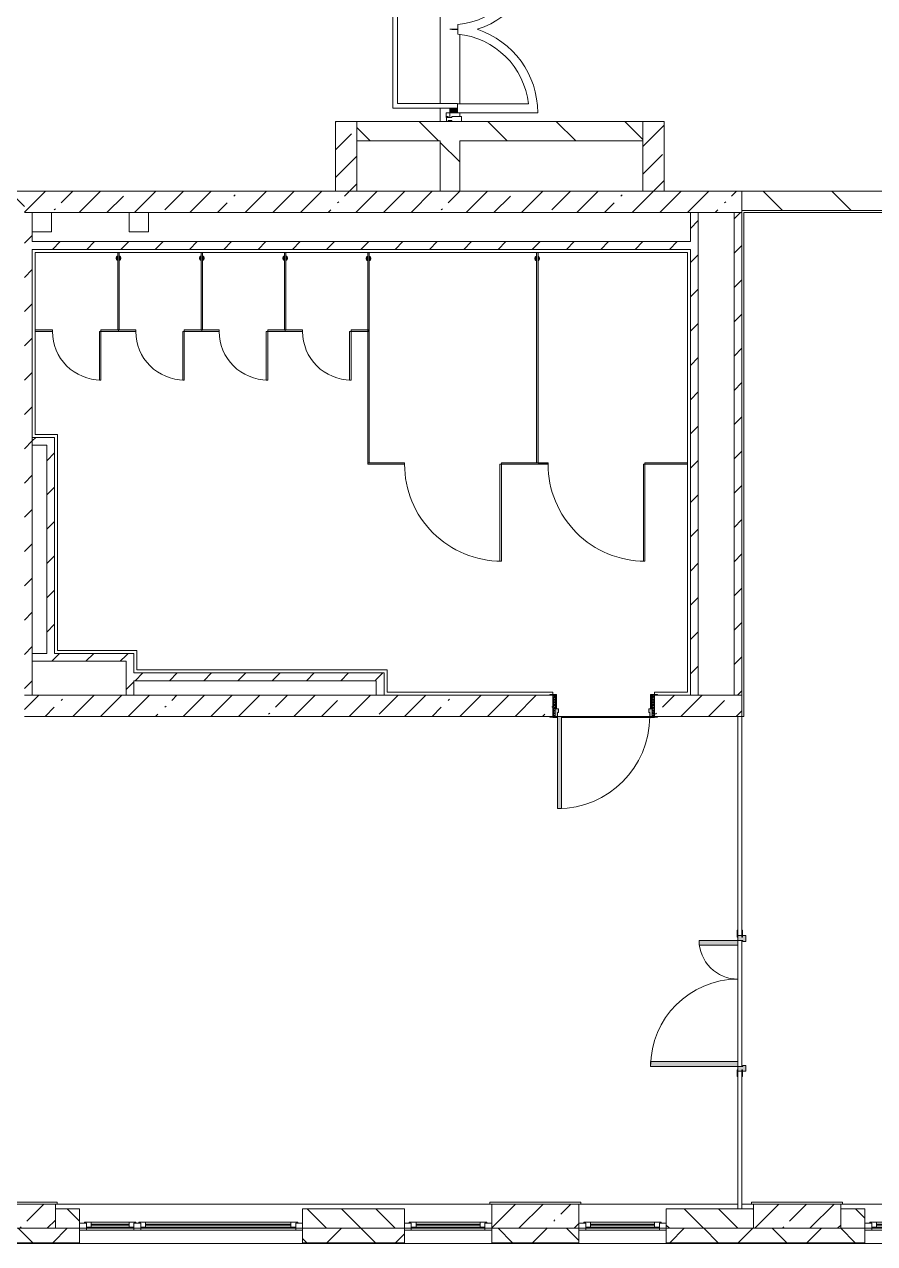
# Model space of a CAD drawing. Header units: millimetres. Extents: x 35355 to 234366, y -8553 to 29000.
# Drawn here: x 201566 to 210336, y -258 to 12321 of the extents above; entities that cross this region are included whole.
import ezdxf

# ---------------------------------------------------------------- set-up
doc = ezdxf.new("R2010")
doc.units = ezdxf.units.MM
for name, color, linetype, lineweight, true_color in [('A-DETL-GENF-3', 7, 'Continuous', 5, 0xaaaaaa), ('A-DETL-GENF-5', 7, 'Continuous', 5, 0xe2e2e2), ('A-DOOR-3', 7, 'Continuous', 5, 0xaaaaaa), ('A-DOOR-4', 7, 'Continuous', 5, 0xe2e2e2), ('A-DOOR-FRAM-4', 7, 'Continuous', 5, 0xe2e2e2), ('A-DOOR-FRAM-5', 7, 'Continuous', 5, 0xaaaaaa), ('A-FLOR-2', 7, 'Continuous', 5, 0xaaaaaa), ('A-GENM-3', 7, 'Continuous', 5, 0xe2ddcd)]:
    doc.layers.add(name, color=color, linetype=linetype, lineweight=lineweight, true_color=true_color)
for name, color, linetype, lineweight in [('A-DOOR-7', 7, 'Continuous', 5), ('A-GENM', 7, 'Continuous', 5), ('A-GLAZ-2', 7, 'Continuous', 5), ('A-GLAZ-CWMG-3', 7, 'Continuous', 5), ('A-WALL', 7, 'Continuous', 9), ('A-WALL-2', 7, 'Continuous', 5), ('I-WALL-3', 7, 'Continuous', 5), ('S-COLS-1', 7, 'Continuous', 5)]:
    doc.layers.add(name, color=color, linetype=linetype, lineweight=lineweight)
pattern_1 = [(45, (107356.5, 0), (-176.7767, 176.7767), [])]
pattern_2 = [(45, (107356.5, 0), (-285.1231, 285.1231), []), (45, (107641.6, 0), (-285.1231, 285.1231), [504.031, -100.806, 16.764, -84.042])]
pattern_3 = [(135, (107356.5, 0), (-353.5534, -353.5534), [])]

# ---------------------------------------------------------------- blocks, each defined once
blk = doc.blocks.new('BSC_Колонна _Прямоугольная - 250х900-23282983-3_6_2_птичка')
at = {"layer": 'S-COLS-1'}
h = blk.add_hatch(dxfattribs=at)
h.set_pattern_fill('FP_120', color=256, style=0, pattern_type=2)
h.set_pattern_definition([(45, (-99480, -25), (-285.1231, 285.1231), []), (45, (-99194.88, -25), (-285.1231, 285.1231), [504.031, -100.806, 16.764, -84.042])])
h.paths.add_polyline_path([(-450, -125), (450, -125), (450, 125), (-450, 125)])
for p, q in [((450, 125), (-450, 125)), ((-450, 125), (-450, -125)), ((450, -125), (450, 125)), ((-450, -125), (450, -125))]:
    blk.add_line(p, q, dxfattribs=at)
blk = doc.blocks.new('110_Дверь_СКБ_1Ст_Внутренняя1 - Д-7а_л__950x2100h_Туалет-V95-3_6_2_птичка')
at = {"layer": 'A-DOOR-3'}
h = blk.add_hatch(dxfattribs=at)
h.set_pattern_fill('FP_122', color=256, style=0, pattern_type=2)
h.set_pattern_definition([(135, (1776.41, 174.685), (-14.14214, -14.14214), []), (225, (1776.41, 174.685), (14.14214, -14.14214), [])])
h.paths.add_polyline_path([(537.5, 110), (512.5, 110), (512.5, -110), (537.5, -110)])
at = {"layer": 'A-DOOR-4'}
h = blk.add_hatch(color=256, dxfattribs=at)
h.paths.add_polyline_path([(487.5, 110), (487.5, 70), (477.5, 70), (477.5, 30), (512.5, 30), (512.5, 110)])
h.paths.add_polyline_path([(-462.5, 110), (-487.5, 110), (-487.5, 30), (-452.5, 30), (-452.5, 70), (-462.5, 70)])
at = {"layer": 'A-DOOR-FRAM-4'}
for points in [[(487.5, 1060), (447.5, 1060), (450.4, 110), (487.5, 110), (487.5, 1009.6)], [(-542.5, 118), (-542.5, 110), (-472.5, 110), (-472.5, 118)], [(-472.5, 30), (-487.5, 30), (-487.5, -110), (-472.5, -110)], [(567.5, 118), (497.5, 118), (497.5, 110), (567.5, 110)], [(512.5, 30), (497.5, 30), (497.5, -110), (512.5, -110)], [(-542.5, -110), (-542.5, -118), (-472.5, -118), (-472.5, -110)], [(567.5, -110), (497.5, -110), (497.5, -118), (567.5, -118)]]:
    blk.add_hatch(color=256, dxfattribs=at).paths.add_polyline_path(points)
at = {"layer": 'A-DOOR-FRAM-5'}
h = blk.add_hatch(dxfattribs=at)
h.set_pattern_fill('FP_123', color=256, style=0, pattern_type=2)
h.set_pattern_definition([(45, (-346.384, 174.685), (-14.1421, 14.1421), []), (135, (-346.384, 174.685), (-14.1421, -14.1421), [])])
h.paths.add_polyline_path([(-487.5, 110), (-512.5, 110), (-512.5, -110), (-487.5, -110)])
at = {"layer": 'A-DOOR-3'}
for p, q in [((487.5, 1060), (447.5, 1060)), ((447.5, 1060), (447.5, 110)), ((487.5, 110), (487.5, 1060)), ((447.5, 110), (487.5, 110))]:
    blk.add_line(p, q, dxfattribs=at)
blk.add_arc((487.5, 110), 950, 90, 180, dxfattribs=at)
at = {"layer": 'A-DOOR-FRAM-5'}
for p, q in [((-472.5, 118), (-542.5, 118)), ((-542.5, 118), (-542.5, 110)), ((-542.5, 110), (-472.5, 110)), ((-487.5, 110), (-512.5, 110)), ((-512.5, 110), (-512.5, -110)), ((-462.5, 110), (-487.5, 110)), ((-487.5, 110), (-487.5, 30)), ((-487.5, -110), (-487.5, 110)), ((-472.5, 110), (-487.5, 110)), ((-487.5, 110), (-487.5, 109)), ((-487.5, 109), (-472.5, 109)), ((-487.5, 30), (-452.5, 30)), ((-472.5, 30), (-487.5, 30)), ((-487.5, 30), (-487.5, -110)), ((-472.5, 110), (-472.5, 118)), ((-472.5, 109), (-472.5, 110)), ((-472.5, -110), (-472.5, 30)), ((-462.5, 70), (-462.5, 110)), ((-452.5, 70), (-462.5, 70)), ((-452.5, 30), (-452.5, 70)), ((487.5, 70), (477.5, 70)), ((477.5, 70), (477.5, 30)), ((477.5, 30), (512.5, 30)), ((487.5, 110), (487.5, 70)), ((512.5, 110), (487.5, 110)), ((567.5, 118), (497.5, 118)), ((497.5, 118), (497.5, 110)), ((512.5, 110), (497.5, 110)), ((497.5, 110), (497.5, 109)), ((497.5, 110), (567.5, 110)), ((497.5, 109), (512.5, 109)), ((512.5, 30), (497.5, 30)), ((497.5, 30), (497.5, -110)), ((512.5, 30), (512.5, 110)), ((537.5, 110), (512.5, 110)), ((512.5, 110), (512.5, -110)), ((512.5, 109), (512.5, 110)), ((512.5, -110), (512.5, 30)), ((537.5, -110), (537.5, 110)), ((567.5, 110), (567.5, 118)), ((-472.5, -110), (-542.5, -110)), ((-542.5, -110), (-542.5, -118)), ((-542.5, -118), (-472.5, -118)), ((-512.5, -110), (-487.5, -110)), ((-487.5, -110), (-472.5, -110)), ((-472.5, -118), (-472.5, -110)), ((497.5, -110), (512.5, -110)), ((567.5, -110), (497.5, -110)), ((497.5, -110), (497.5, -118)), ((497.5, -118), (567.5, -118)), ((512.5, -110), (537.5, -110)), ((567.5, -118), (567.5, -110))]:
    blk.add_line(p, q, dxfattribs=at)
blk = doc.blocks.new('BSC_Колонна _Прямоугольная - 250х900-V97-3_6_2_птичка')
at = {"layer": 'S-COLS-1'}
h = blk.add_hatch(dxfattribs=at)
h.set_pattern_fill('FP_124', color=256, style=0, pattern_type=2)
h.set_pattern_definition([(45, (-94080, -25), (-285.1231, 285.1231), []), (45, (-93794.88, -25), (-285.1231, 285.1231), [504.031, -100.806, 16.764, -84.042])])
h.paths.add_polyline_path([(-450, -125), (450, -125), (450, 125), (-450, 125)])
for p, q in [((450, 125), (-450, 125)), ((-450, 125), (-450, -125)), ((450, -125), (450, 125)), ((-450, -125), (450, -125))]:
    blk.add_line(p, q, dxfattribs=at)
blk = doc.blocks.new('BSC_Колонна _Прямоугольная - 250х900-V98-3_6_2_птичка')
at = {"layer": 'S-COLS-1'}
h = blk.add_hatch(dxfattribs=at)
h.set_pattern_fill('FP_125', color=256, style=0, pattern_type=2)
h.set_pattern_definition([(45, (-102180, -25), (-285.1231, 285.1231), []), (45, (-101894.88, -25), (-285.1231, 285.1231), [504.031, -100.806, 16.764, -84.042])])
h.paths.add_polyline_path([(-450, -125), (450, -125), (450, 125), (-450, 125)])
for p, q in [((450, 125), (-450, 125)), ((-450, 125), (-450, -125)), ((450, -125), (450, 125)), ((-450, -125), (450, -125))]:
    blk.add_line(p, q, dxfattribs=at)
blk = doc.blocks.new('120_Окно_СКБ_2Ст_Фрамуга сверху - 120_Окно_СКБ_2Ст_2300х2500_h_ ДОО-19727959-3_6_2_птичка')
at = {"layer": 'A-GLAZ-2'}
for p, q in [((-1150, -127), (-1150, -57)), ((-1150, -57), (-1080, -57)), ((1150, -57), (-1150, -57)), ((-1080, -57), (-1080, -127)), ((-1080, -57), (1080, -57)), ((520, -87), (-1080, -87)), ((-1080, -87), (-1080, -127)), ((-1030, -137), (-1030, -87)), ((-1030, -107), (470, -107)), ((470, -117), (-1030, -117)), ((470, -137), (470, -87)), ((520, -127), (520, -57)), ((520, -57), (590, -57)), ((520, -127), (520, -87)), ((590, -57), (590, -127)), ((1080, -87), (590, -87)), ((590, -87), (590, -127)), ((640, -137), (640, -87)), ((640, -107), (1030, -107)), ((1030, -117), (640, -117)), ((1030, -137), (1030, -87)), ((1080, -127), (1080, -57)), ((1080, -57), (1150, -57)), ((1080, -127), (1080, -87)), ((1150, -57), (1150, -127)), ((-1080, -127), (-1150, -127)), ((-1150, -127), (-1100, -127)), ((-1080, -127), (-1100, -127)), ((-1100, -127), (-1100, -137)), ((-1100, -137), (540, -137)), ((540, -137), (-1100, -137)), ((590, -127), (520, -127)), ((540, -127), (520, -127)), ((540, -127), (570, -127)), ((540, -127), (570, -127)), ((540, -137), (540, -127)), ((590, -127), (570, -127)), ((570, -127), (570, -137)), ((570, -137), (1100, -137)), ((1100, -137), (570, -137)), ((1150, -127), (1080, -127)), ((1100, -127), (1080, -127)), ((1100, -127), (1150, -127)), ((1100, -137), (1100, -127))]:
    blk.add_line(p, q, dxfattribs=at)
blk = doc.blocks.new('120_Окно_СКБ_1Ст - 120_Окно_СКБ_1Ст 900х2500_h_ с форточкой-V100-3_6_2_птичка')
at = {"layer": 'A-GLAZ-2'}
for p, q in [((-450, -127), (-450, -57)), ((-450, -57), (-380, -57)), ((450, -57), (-450, -57)), ((-380, -57), (-380, -127)), ((380, -87), (-380, -87)), ((-380, -87), (-380, -127)), ((-330, -137), (-330, -87)), ((-330, -107), (330, -107)), ((330, -117), (-330, -117)), ((330, -137), (330, -87)), ((380, -127), (380, -57)), ((380, -57), (450, -57)), ((380, -127), (380, -87)), ((450, -57), (450, -127)), ((-380, -127), (-450, -127)), ((-450, -127), (-400, -127)), ((-380, -127), (-400, -127)), ((-400, -127), (-400, -137)), ((-400, -137), (400, -137)), ((400, -137), (-400, -137)), ((450, -127), (380, -127)), ((400, -127), (380, -127)), ((400, -127), (450, -127)), ((400, -137), (400, -127))]:
    blk.add_line(p, q, dxfattribs=at)
blk = doc.blocks.new('120_Окно_СКБ_1Ст - 120_Окно_СКБ_1Ст 900х2500_h_ с форточкой-22876038-3_6_2_птичка')
at = {"layer": 'A-GLAZ-2'}
for p, q in [((-450, -127), (-450, -57)), ((-450, -57), (-380, -57)), ((450, -57), (-450, -57)), ((-380, -57), (-380, -127)), ((380, -87), (-380, -87)), ((-380, -87), (-380, -127)), ((-330, -137), (-330, -87)), ((-330, -107), (330, -107)), ((330, -117), (-330, -117)), ((330, -137), (330, -87)), ((380, -127), (380, -57)), ((380, -57), (450, -57)), ((380, -127), (380, -87)), ((450, -57), (450, -127)), ((-380, -127), (-450, -127)), ((-450, -127), (-400, -127)), ((-380, -127), (-400, -127)), ((-400, -127), (-400, -137)), ((-400, -137), (400, -137)), ((400, -137), (-400, -137)), ((450, -127), (380, -127)), ((400, -127), (380, -127)), ((400, -127), (450, -127)), ((400, -137), (400, -127))]:
    blk.add_line(p, q, dxfattribs=at)
blk = doc.blocks.new('131_Сантехническая перегородка 7 - СП-1-V204-3_6_2_птичка')
at = {"layer": 'A-GENM-3'}
blk.add_hatch(color=256, dxfattribs=at).paths.add_polyline_path([(2166, 8), (-4, 8), (-4, -8), (2166, -8)])
at = {"layer": 'A-GENM'}
for p, q in [((2166, 8), (-4, 8)), ((-4, 8), (-4, -8)), ((2166, -8), (2166, 8)), ((-4, -8), (2166, -8))]:
    blk.add_line(p, q, dxfattribs=at)
at = {"layer": 'A-GENM', "flags": 128}
for points in [[(71, 8), (71, 9), (71, 9), (70, 9), (70, 10), (70, 10), (69, 11), (69, 11), (68, 12), (68, 12), (67, 12), (67, 13), (66, 13), (66, 13), (65, 14), (65, 14), (64, 14), (64, 14), (63, 14), (62, 15), (62, 15), (61, 15), (61, 15), (60, 15), (59, 15), (59, 15), (58, 15), (58, 15), (57, 15), (56, 15), (56, 15), (55, 15), (55, 15), (54, 14), (54, 14), (53, 14), (52, 14), (52, 13), (51, 13), (51, 13), (50, 13), (50, 12), (49, 12), (49, 11), (48, 11), (48, 11), (48, 10), (47, 10), (47, 9), (46, 9), (46, 8), (46, 8)], [(46, -8), (46, -9), (47, -9), (47, -9), (47, -10), (48, -10), (48, -11), (49, -11), (49, -12), (50, -12), (50, -12), (51, -13), (51, -13), (52, -13), (52, -14), (53, -14), (53, -14), (54, -14), (54, -14), (55, -15), (56, -15), (56, -15), (57, -15), (57, -15), (58, -15), (59, -15), (59, -15), (60, -15), (60, -15), (61, -15), (62, -15), (62, -15), (63, -15), (63, -14), (64, -14), (64, -14), (65, -14), (66, -13), (66, -13), (67, -13), (67, -13), (68, -12), (68, -12), (69, -11), (69, -11), (69, -11), (70, -10), (70, -10), (71, -9), (71, -9), (71, -8), (71, -8)]]:
    blk.add_lwpolyline(points, dxfattribs=at)
at = {"layer": 'A-GENM'}
for radius, start, end in [(24.6, 19.9113, 160.0887), (17.6, 45, 135), (17.6, 45, 135), (15.1, 45, 135), (24.6, 199.9113, 340.0887), (17.6, 225, 315), (17.6, 225, 315), (15.1, 225, 315)]:
    blk.add_arc((59, 0), radius, start, end, dxfattribs=at)
blk = doc.blocks.new('131_Сантехническая перегородка 6 - СП-1-V205-3_6_2_птичка')
at = {"layer": 'A-GENM-3'}
blk.add_hatch(color=256, dxfattribs=at).paths.add_polyline_path([(800, 8), (0, 8), (0, -8), (800, -8)])
at = {"layer": 'A-GENM'}
for p, q in [((800, 8), (0, 8)), ((0, 8), (0, -8)), ((800, -8), (800, 8)), ((0, -8), (800, -8))]:
    blk.add_line(p, q, dxfattribs=at)
at = {"layer": 'A-GENM', "flags": 128}
for points in [[(71, 8), (71, 9), (71, 9), (70, 9), (70, 10), (70, 10), (69, 11), (69, 11), (68, 12), (68, 12), (67, 12), (67, 13), (66, 13), (66, 13), (65, 14), (65, 14), (64, 14), (64, 14), (63, 14), (62, 15), (62, 15), (61, 15), (61, 15), (60, 15), (59, 15), (59, 15), (58, 15), (58, 15), (57, 15), (56, 15), (56, 15), (55, 15), (55, 15), (54, 14), (54, 14), (53, 14), (52, 14), (52, 13), (51, 13), (51, 13), (50, 13), (50, 12), (49, 12), (49, 11), (48, 11), (48, 11), (48, 10), (47, 10), (47, 9), (46, 9), (46, 8), (46, 8)], [(46, -8), (46, -9), (47, -9), (47, -9), (47, -10), (48, -10), (48, -11), (49, -11), (49, -12), (50, -12), (50, -12), (51, -13), (51, -13), (52, -13), (52, -14), (53, -14), (53, -14), (54, -14), (54, -14), (55, -15), (56, -15), (56, -15), (57, -15), (57, -15), (58, -15), (59, -15), (59, -15), (60, -15), (60, -15), (61, -15), (62, -15), (62, -15), (63, -15), (63, -14), (64, -14), (64, -14), (65, -14), (66, -13), (66, -13), (67, -13), (67, -13), (68, -12), (68, -12), (69, -11), (69, -11), (69, -11), (70, -10), (70, -10), (71, -9), (71, -9), (71, -8), (71, -8)]]:
    blk.add_lwpolyline(points, dxfattribs=at)
at = {"layer": 'A-GENM'}
for radius, start, end in [(24.6, 19.9113, 160.0887), (17.6, 45, 135), (17.6, 45, 135), (15.1, 45, 135), (24.6, 199.9113, 340.0887), (17.6, 225, 315), (17.6, 225, 315), (15.1, 225, 315)]:
    blk.add_arc((59, 0), radius, start, end, dxfattribs=at)
blk = doc.blocks.new('131_Сантехническая перегородка_Дверь МГН - СД-1-V206-3_6_2_птичка')
at = {"layer": 'A-GENM-3'}
for points in [[(-370, 8), (-370, -8), (10, -8), (10, 8)], [(1010, 8), (1010, -8), (1390, -8), (1390, 8), (1259, 8)]]:
    blk.add_hatch(color=256, dxfattribs=at).paths.add_polyline_path(points)
at = {"layer": 'A-DOOR-7'}
for p, q in [((10, 1008), (26, 1008)), ((10, 8), (10, 1008)), ((26, 8), (26, 1008)), ((10, 8), (26, 8))]:
    blk.add_line(p, q, dxfattribs=at)
blk.add_arc((10, 8), 1000, 360, 90, dxfattribs=at)
at = {"layer": 'A-GENM'}
for p, q in [((10, 8), (-370, 8)), ((-370, 8), (-370, -8)), ((10, -8), (10, 8)), ((1390, 8), (1010, 8)), ((1010, 8), (1010, -8)), ((1390, -8), (1390, 8)), ((-370, -8), (10, -8)), ((1010, -8), (1390, -8))]:
    blk.add_line(p, q, dxfattribs=at)
blk = doc.blocks.new('131_Сантехническая перегородка_Дверь 5 - СД-1-V207-3_6_2_птичка')
at = {"layer": 'A-GENM-3'}
for points in [[(70, 8), (70, -8), (250, -8), (250, 8)], [(750, 8), (750, -8), (930, -8), (930, 8)]]:
    blk.add_hatch(color=256, dxfattribs=at).paths.add_polyline_path(points)
at = {"layer": 'A-DOOR-7'}
for p, q in [((266, 508), (250, 508)), ((250, 8), (250, 508)), ((266, 8), (266, 508)), ((266, 8), (250, 8))]:
    blk.add_line(p, q, dxfattribs=at)
blk.add_arc((250, 8), 500, 360, 90, dxfattribs=at)
at = {"layer": 'A-GENM'}
for p, q in [((250, 8), (70, 8)), ((70, 8), (70, -8)), ((250, -8), (250, 8)), ((930, 8), (750, 8)), ((750, 8), (750, -8)), ((930, -8), (930, 8)), ((70, -8), (250, -8)), ((750, -8), (930, -8))]:
    blk.add_line(p, q, dxfattribs=at)
blk = doc.blocks.new('131_Сантехническая перегородка_Дверь МГН 2 - СД-1-V208-3_6_2_птичка')
at = {"layer": 'A-GENM-3'}
for points in [[(-430, 8), (-430, -8), (10, -8), (10, 8)], [(1010, 8), (1010, -8), (1110, -8), (1110, 8)]]:
    blk.add_hatch(color=256, dxfattribs=at).paths.add_polyline_path(points)
at = {"layer": 'A-DOOR-7'}
for p, q in [((10, 1008), (26, 1008)), ((10, 8), (10, 1008)), ((26, 8), (26, 1008)), ((10, 8), (26, 8))]:
    blk.add_line(p, q, dxfattribs=at)
blk.add_arc((10, 8), 1000, 360, 90, dxfattribs=at)
at = {"layer": 'A-GENM'}
for p, q in [((10, 8), (-430, 8)), ((-430, 8), (-430, -8)), ((10, -8), (10, 8)), ((1110, 8), (1010, 8)), ((1010, 8), (1010, -8)), ((1110, -8), (1110, 8)), ((-430, -8), (10, -8)), ((1010, -8), (1110, -8))]:
    blk.add_line(p, q, dxfattribs=at)
blk = doc.blocks.new('Дверь_Витражная_остекление_ - ВВ-7 остекление-32356329-3_6_2_птичка')
at = {"layer": 'A-DETL-GENF-5'}
blk.add_hatch(color=256, dxfattribs=at).paths.add_polyline_path([(-860, -20), (-860, -96), (-815, -96), (-815, -20)])
h = blk.add_hatch(color=256, dxfattribs=at)
h.paths.add_polyline_path([(865, -100), (900, -100), (900, -40), (910, -40), (910, -20), (865, -20), (865, -40)])
h.paths.add_polyline_path([(900, -880), (910, -880), (910, -140), (900, -140), (900, -833)])
at = {"layer": 'A-DETL-GENF-3'}
for p, q in [((-815, -20), (-860, -20)), ((-860, -96), (-860, -20)), ((-815, -20), (-860, -20)), ((-860, -20), (-860, -96)), ((865, -100), (865, -20)), ((865, -20), (865, -100)), ((910, -880), (910, -140)), ((910, -880), (910, -140)), ((910, -800), (900, -800)), ((910, -880), (900, -880)), ((900, -880), (910, -880))]:
    blk.add_line(p, q, dxfattribs=at)
at = {"layer": 'A-DOOR-3'}
for p, q in [((-910, 20), (-860, 20)), ((-910, -20), (-910, 20)), ((-860, 20), (-860, -20)), ((860, 20), (910, 20)), ((860, -20), (860, 20)), ((910, 20), (910, -20)), ((-860, -20), (-910, -20)), ((-860, -96), (-860, -20)), ((910, -20), (860, -20))]:
    blk.add_line(p, q, dxfattribs=at)
for centre, start, end in [((-860, -20), 354.5815, 0), ((860, -20), 180, 185.4185)]:
    blk.add_arc(centre, 860, start, end, dxfattribs=at)
blk = doc.blocks.new('Прямоугольный импост - Импост структурный с накладкой - 160мм Темный-32310142-3_6_2_птичка')
at = {"layer": 'A-GLAZ-CWMG-3'}
for p, q in [((-50, 0), (-50, 17)), ((-50, 17), (0, 17)), ((-40, 0), (-50, 0)), ((-40, -40), (-40, 0)), ((0, 0), (-10, 0)), ((-10, 0), (-10, -40)), ((0, 17), (0, 0)), ((-50, -140), (-50, -40)), ((-50, -40), (-40, -40)), ((-10, -40), (0, -40)), ((0, -40), (0, -140)), ((0, -140), (-50, -140))]:
    blk.add_line(p, q, dxfattribs=at)
blk = doc.blocks.new('110_Дверь_СКБ_2Ст - Д-5_п__в составе перегородки _не входит в спец__-32680317-3_6_2_птичка')
at = {"layer": 'A-DOOR-4'}
h = blk.add_hatch(color=256, dxfattribs=at)
h.paths.add_polyline_path([(712, -20), (712, 60), (652, 60), (652, 30), (662, 30), (662, -20)])
h.paths.add_polyline_path([(-628, 60), (-688, 60), (-688, -20), (-638, -20), (-638, 30), (-628, 30)])
for points in [[(-588, -420), (-588, -20), (-638, -20), (-638, -420)], [(662, -920), (662, -20), (612, -20), (612, -920)]]:
    blk.add_hatch(color=256, dxfattribs=at).paths.add_polyline_path(points)
at = {"layer": 'A-DOOR-FRAM-4'}
for points in [[(-672, 28), (-742, 28), (-742, 20), (-672, 20)], [(768, 28), (698, 28), (698, 20), (768, 20)], [(-672, -20), (-742, -20), (-742, -28), (-672, -28)], [(768, -20), (698, -20), (698, -28), (768, -28)]]:
    blk.add_hatch(color=256, dxfattribs=at).paths.add_polyline_path(points)
at = {"layer": 'A-DOOR-3'}
for p, q in [((-638, -20), (-588, -20)), ((-638, -420), (-638, -20)), ((-588, -20), (-588, -420)), ((612, -20), (662, -20)), ((612, -920), (612, -20)), ((662, -20), (662, -920)), ((-588, -420), (-638, -420)), ((662, -920), (612, -920))]:
    blk.add_line(p, q, dxfattribs=at)
for centre, radius, start, end in [((-638, -20), 400, 270, 0), ((662, -20), 900, 180, 270)]:
    blk.add_arc(centre, radius, start, end, dxfattribs=at)
at = {"layer": 'A-DOOR-FRAM-5'}
for p, q in [((-742, 28), (-672, 28)), ((-742, 20), (-742, 28)), ((-672, 20), (-742, 20)), ((-688, 60), (-628, 60)), ((-688, -20), (-688, 60)), ((-688, 20), (-672, 20)), ((-688, 19), (-688, 20)), ((-672, 19), (-688, 19)), ((-672, 28), (-672, 20)), ((-672, 20), (-672, 19)), ((-638, 30), (-638, -20)), ((-628, 30), (-638, 30)), ((-628, 60), (-628, 30)), ((652, 60), (712, 60)), ((652, 30), (652, 60)), ((662, 30), (652, 30)), ((662, -20), (662, 30)), ((698, 20), (698, 28)), ((698, 28), (768, 28)), ((698, 19), (698, 20)), ((698, 20), (712, 20)), ((768, 20), (698, 20)), ((712, 19), (698, 19)), ((712, 60), (712, -20)), ((712, 20), (712, 19)), ((768, 28), (768, 20)), ((-742, -20), (-672, -20)), ((-742, -28), (-742, -20)), ((-672, -28), (-742, -28)), ((-638, -20), (-688, -20)), ((-672, -20), (-672, -28)), ((712, -20), (662, -20)), ((698, -28), (698, -20)), ((698, -20), (768, -20)), ((768, -28), (698, -28)), ((768, -20), (768, -28))]:
    blk.add_line(p, q, dxfattribs=at)

msp = doc.modelspace()

# ---------------------------------------------------------------- hatches: boundary and pattern name
at = {"layer": 'A-WALL-2'}
h = msp.add_hatch(dxfattribs=at)
h.set_pattern_fill('FP_97', color=256, style=0, pattern_type=2)
h.set_pattern_definition([(135, (107356.5, 0), (-176.7767, -176.7767), [])])
h.paths.add_polyline_path([(228786.5, -100), (228786.5, 100), (228486.5, 100), (228486.5, -100), (228543.8, -100)])
h.paths.add_polyline_path([(217186.5, -100), (217186.5, 100), (216286.5, 100), (216286.5, -100), (216425.4, -100)])
h.paths.add_polyline_path([(218086.5, -100), (218986.5, -100), (218986.5, 100), (218086.5, 100)])
h.paths.add_polyline_path([(226686.5, -100), (226686.5, 100), (226186.5, 100), (226186.5, -100), (226679.4, -100)])
h.paths.add_polyline_path([(221036.5, -100), (221036.5, 100), (220786.5, 100), (220786.5, -100)])
h.paths.add_polyline_path([(223336.5, -100), (224386.5, -100), (224386.5, 100), (223336.5, 100)])
h.paths.add_polyline_path([(205239.2, -100), (205486.5, -100), (205486.5, 100), (204436.5, 100), (204436.5, -100)])
h.paths.add_polyline_path([(208967.9, -100), (209086.5, -100), (209086.5, 100), (208186.5, 100), (208186.5, -100)])
h.paths.add_polyline_path([(209986.5, -100), (210236.5, -100), (210236.5, 100), (209986.5, 100)])
h.paths.add_polyline_path([(212536.5, -100), (213586.5, -100), (213586.5, 100), (212536.5, 100)])
h.paths.add_polyline_path([(200086.5, -100), (200086.5, 100), (199286.5, 100), (199286.5, -100), (199646.1, -100)])
h.paths.add_polyline_path([(202136.5, -100), (202136.5, 100), (201886.5, 100), (201886.5, -100)])
h = msp.add_hatch(dxfattribs=at)
h.set_pattern_fill('FP_99', color=256, style=0, pattern_type=2)
h.set_pattern_definition([(45, (107356.5, 0), (-353.5534, 353.5534), []), (135, (107356.5, 0), (-353.5534, -353.5534), [])])
h.paths.add_polyline_path([(231340.3, -250), (232436.5, -250), (232436.5, -100), (231086.5, -100), (231086.5, -250)])
h.paths.add_polyline_path([(228786.5, -250), (228786.5, -100), (227586.5, -100), (227586.5, -250), (228543.8, -250)])
h.paths.add_polyline_path([(217186.5, -250), (217186.5, -100), (216286.5, -100), (216286.5, -250), (216425.4, -250)])
h.paths.add_polyline_path([(218986.5, -250), (218986.5, -100), (218086.5, -100), (218086.5, -250), (218289.8, -250)])
h.paths.add_polyline_path([(219886.5, -250), (221036.5, -250), (221036.5, -100), (219886.5, -100)])
h.paths.add_polyline_path([(215386.5, -250), (215386.5, -100), (214486.5, -100), (214486.5, -250), (214561, -250)])
h.paths.add_polyline_path([(226686.5, -250), (226686.5, -100), (225286.5, -100), (225286.5, -250), (226679.4, -250)])
h.paths.add_polyline_path([(223336.5, -250), (224386.5, -250), (224386.5, -100), (223336.5, -100)])
h.paths.add_polyline_path([(212536.5, -250), (213586.5, -250), (213586.5, -100), (212536.5, -100)])
h.paths.add_polyline_path([(209900.1, -250), (210236.5, -250), (210236.5, -100), (208186.5, -100), (208186.5, -250), (209086.5, -250)])
h.paths.add_polyline_path([(207286.5, -250), (207286.5, -100), (206386.5, -100), (206386.5, -250), (207103.6, -250)])
h.paths.add_polyline_path([(205239.2, -250), (205486.5, -250), (205486.5, -100), (204436.5, -100), (204436.5, -250)])
h.paths.add_polyline_path([(201886.5, -250), (202136.5, -250), (202136.5, -100), (200986.5, -100), (200986.5, -250), (201510.5, -250)])
h.paths.add_polyline_path([(196566.5, -250), (198386.5, -250), (198386.5, -100), (196566.5, -100)])
h.paths.add_polyline_path([(199646.1, -250), (200086.5, -250), (200086.5, -100), (199286.5, -100), (199286.5, -250)])
at = {"layer": 'I-WALL-3'}
h = msp.add_hatch(dxfattribs=at)
h.set_pattern_fill('FP_98', color=256, style=0, pattern_type=2)
h.set_pattern_definition(pattern_3)
h.paths.add_polyline_path([(205856.5, 10600), (206056.5, 10600), (206056.5, 11320), (205856.5, 11320), (205856.5, 11120)])
h.paths.add_polyline_path([(205856.5, 13220), (206056.5, 13220), (206056.5, 13400), (205856.5, 13400)])
h = msp.add_hatch(dxfattribs=at)
h.set_pattern_fill('FP_95', color=256, style=0, pattern_type=2)
h.set_pattern_definition(pattern_2)
h.paths.add_polyline_path([(204995.5, 10600), (204995.5, 11320), (204775.5, 11320), (204775.5, 10600)])
h = msp.add_hatch(dxfattribs=at)
h.set_pattern_fill('FP_98', color=256, style=0, pattern_type=2)
h.set_pattern_definition(pattern_3)
h.paths.add_polyline_path([(205856.5, 11120), (205856.5, 11320), (204995.5, 11320), (204995.5, 11120), (205239.2, 11120)])
h = msp.add_hatch(dxfattribs=at)
h.set_pattern_fill('FP_98', color=256, style=0, pattern_type=2)
h.set_pattern_definition(pattern_3)
h.paths.add_polyline_path([(207945.5, 11120), (207945.5, 11320), (206056.5, 11320), (206056.5, 11120), (207103.6, 11120)])
h = msp.add_hatch(dxfattribs=at)
h.set_pattern_fill('FP_95', color=256, style=0, pattern_type=2)
h.set_pattern_definition(pattern_2)
h.paths.add_polyline_path([(208165.5, 10600), (208165.5, 11320), (207945.5, 11320), (207945.5, 10600)])
h = msp.add_hatch(dxfattribs=at)
h.set_pattern_fill('FP_98', color=256, style=0, pattern_type=2)
h.set_pattern_definition(pattern_3)
h.paths.add_polyline_path([(212696.7, 10400), (214486.5, 10400), (214486.5, 10600), (212451.5, 10600), (212451.5, 10400), (212481.5, 10400)])
h.paths.add_polyline_path([(208967.9, 10400), (211001.5, 10400), (211001.5, 10600), (208966.5, 10600), (208966.5, 10400)])
h.paths.add_polyline_path([(197341.5, 10400), (197341.5, 10600), (196966.5, 10600), (196966.5, 10400), (197286.5, 10400)])
h.paths.add_polyline_path([(199306.5, 10400), (199866.5, 10400), (199866.5, 10600), (198741.5, 10600), (198741.5, 10400), (198796.5, 10400)])
h.paths.add_polyline_path([(201510.5, 10400), (201566.5, 10400), (201566.5, 10600), (200816.5, 10600), (200816.5, 10400), (200846.5, 10400)])
h = msp.add_hatch(dxfattribs=at)
h.set_pattern_fill('FP_95', color=256, style=0, pattern_type=2)
h.set_pattern_definition(pattern_2)
h.paths.add_polyline_path([(208966.5, 10380), (208966.5, 10600), (201566.5, 10600), (201566.5, 10380), (207103.6, 10380)])
h = msp.add_hatch(dxfattribs=at)
h.set_pattern_fill('FP_100', color=256, style=0, pattern_type=2)
h.set_pattern_definition(pattern_1)
h.paths.add_polyline_path([(201646.5, 5400), (201646.5, 10380), (201566.5, 10380), (201566.5, 5400)])
h = msp.add_hatch(dxfattribs=at)
h.set_pattern_fill('FP_100', color=256, style=0, pattern_type=2)
h.set_pattern_definition(pattern_1)
h.paths.add_polyline_path([(208436.5, 5400), (208516.5, 5400), (208516.5, 10380), (208436.5, 10380), (208436.5, 6594.3)])
h = msp.add_hatch(dxfattribs=at)
h.set_pattern_fill('FP_100', color=256, style=0, pattern_type=2)
h.set_pattern_definition(pattern_1)
h.paths.add_polyline_path([(208966.5, 5400), (208966.5, 10380), (208886.5, 10380), (208886.5, 5400)])
h = msp.add_hatch(dxfattribs=at)
h.set_pattern_fill('FP_100', color=256, style=0, pattern_type=2)
h.set_pattern_definition(pattern_1)
h.paths.add_polyline_path([(208436.5, 10000), (208436.5, 10080), (201646.5, 10080), (201646.5, 10000), (207103.6, 10000)])
h = msp.add_hatch(dxfattribs=at)
h.set_pattern_fill('FP_100', color=256, style=0, pattern_type=2)
h.set_pattern_definition(pattern_1)
h.paths.add_polyline_path([(201796.5, 7980), (201876.5, 7980), (201876.5, 8060), (201646.5, 8060), (201646.5, 7980)])
h = msp.add_hatch(dxfattribs=at)
h.set_pattern_fill('FP_100', color=256, style=0, pattern_type=2)
h.set_pattern_definition(pattern_1)
h.paths.add_polyline_path([(201876.5, 5830), (201876.5, 7980), (201796.5, 7980), (201796.5, 5830)])
h = msp.add_hatch(dxfattribs=at)
h.set_pattern_fill('FP_100', color=256, style=0, pattern_type=2)
h.set_pattern_definition(pattern_1)
h.paths.add_polyline_path([(199386.5, 6620), (199816.5, 6620), (199816.5, 6700), (199386.5, 6700)])
h.paths.add_polyline_path([(201510.5, 6620), (201566.5, 6620), (201566.5, 6700), (200766.5, 6700), (200766.5, 6620), (200796.5, 6620)])
h = msp.add_hatch(dxfattribs=at)
h.set_pattern_fill('FP_100', color=256, style=0, pattern_type=2)
h.set_pattern_definition(pattern_1)
h.paths.add_polyline_path([(202616.5, 5750), (202616.5, 5830), (201646.5, 5830), (201646.5, 5750)])
h = msp.add_hatch(dxfattribs=at)
h.set_pattern_fill('FP_100', color=256, style=0, pattern_type=2)
h.set_pattern_definition(pattern_1)
h.paths.add_polyline_path([(202616.5, 5400), (202696.5, 5400), (202696.5, 5830), (202616.5, 5830), (202616.5, 5750)])
h = msp.add_hatch(dxfattribs=at)
h.set_pattern_fill('FP_100', color=256, style=0, pattern_type=2)
h.set_pattern_definition(pattern_1)
h.paths.add_polyline_path([(205196.5, 5550), (205196.5, 5630), (202696.5, 5630), (202696.5, 5550), (203374.8, 5550)])
h = msp.add_hatch(dxfattribs=at)
h.set_pattern_fill('FP_100', color=256, style=0, pattern_type=2)
h.set_pattern_definition(pattern_1)
h.paths.add_polyline_path([(205239.2, 5400), (205276.5, 5400), (205276.5, 5630), (205196.5, 5630), (205196.5, 5400)])
h = msp.add_hatch(dxfattribs=at)
h.set_pattern_fill('FP_95', color=256, style=0, pattern_type=2)
h.set_pattern_definition(pattern_2)
h.paths.add_polyline_path([(208966.5, 5180), (208966.5, 5400), (208066.5, 5400), (208066.5, 5180), (208926.5, 5180)])
h.paths.add_polyline_path([(201566.5, 5180), (207016.5, 5180), (207016.5, 5400), (201566.5, 5400)])

# ---------------------------------------------------------------- linework, layer by layer
at = {"layer": 'A-FLOR-2'}
for p, q in [((205366.5, 13130), (205366.5, 11455)), ((205416.5, 11505), (205416.5, 13080)), ((206036.5, 12318.9), (206036.5, 12221.1)), ((205366.5, 11455), (206032.5, 11455)), ((206032.5, 11505), (205416.5, 11505)), ((206032.5, 11410), (206032.5, 11505)), ((206766.5, 11500), (206032.5, 11500)), ((206032.5, 11410), (206861.5, 11410)), ((201846.5, 10380), (201846.5, 10180)), ((202646.5, 10180), (202646.5, 10380)), ((202846.5, 10380), (202846.5, 10180)), ((211001.5, 10380), (208987.5, 10380)), ((208987.5, 10380), (208987.5, 5180)), ((201846.5, 10180), (201646.5, 10180)), ((202846.5, 10180), (202646.5, 10180)), ((205108, 9969), (201677.5, 9969)), ((201677.5, 9969), (201677.5, 9168)), ((206848.5, 9969), (205124, 9969)), ((208405.5, 9969), (206864.5, 9969)), ((208405.5, 7799), (208405.5, 9969)), ((201677.5, 9152), (201677.5, 8091)), ((201677.5, 8091), (201907.5, 8091)), ((201907.5, 8091), (201907.5, 5861)), ((208405.5, 5431), (208405.5, 7783)), ((201907.5, 5861), (202727.5, 5861)), ((202727.5, 5861), (202727.5, 5661)), ((202727.5, 5661), (205307.5, 5661)), ((205307.5, 5661), (205307.5, 5431)), ((205307.5, 5431), (207017.5, 5431)), ((207017.5, 5431), (207017.5, 5408)), ((208067.5, 5408), (208067.5, 5431)), ((208067.5, 5431), (208405.5, 5431)), ((207017.5, 5171), (207066.5, 5171)), ((208016.5, 5180), (207106.5, 5180)), ((207106.5, 5171), (208067.5, 5171)), ((208987.5, 5180), (208967.9, 5180)), ((200966, 170), (201906, 170)), ((201906, 170), (201906, 150)), ((206366, 150), (206366, 170)), ((206366, 170), (207306, 170)), ((207306, 170), (207306, 150)), ((209066.5, 150), (209066.5, 170)), ((209066.5, 170), (210006.5, 170)), ((210006.5, 170), (210006.5, 150))]:
    msp.add_line(p, q, dxfattribs=at)
for centre, radius, start, end in [((205956.5, 13130), 905, 288.14412, 2.53324), ((205956.5, 13130), 815, 275.6332, 356.48271), ((205956.5, 11410), 815, 6.34007, 84.3668), ((205956.5, 11410), 905, 360, 71.85588)]:
    msp.add_arc(centre, radius, start, end, dxfattribs=at)
at = {"layer": 'A-WALL'}
for p, q in [((204995.5, 11320), (204995.5, 11120)), ((207945.5, 11120), (207945.5, 11320)), ((206056.5, 10600), (205856.5, 10600)), ((208966.5, 10400), (208966.5, 10600)), ((201566.5, 5400), (201646.5, 5400)), ((208436.5, 5400), (208516.5, 5400)), ((208886.5, 5400), (208966.5, 5400)), ((208966.5, 5180), (208926.5, 5180)), ((208926.5, 100), (208966.5, 100)), ((201886.5, -100), (202136.5, -100)), ((202136.5, -100), (201886.5, -100)), ((204436.5, -100), (205486.5, -100)), ((205486.5, -100), (204436.5, -100)), ((208186.5, -100), (209086.5, -100)), ((209086.5, -100), (208186.5, -100)), ((209986.5, -100), (210236.5, -100)), ((210236.5, -100), (209986.5, -100)), ((200986.5, -250), (202136.5, -250)), ((204436.5, -250), (205486.5, -250)), ((206386.5, -250), (207286.5, -250)), ((208186.5, -250), (210236.5, -250)), ((200986.5, -253), (202136.5, -253)), ((204436.5, -253), (205486.5, -253)), ((206386.5, -253), (207286.5, -253)), ((208186.5, -253), (210236.5, -253))]:
    msp.add_line(p, q, dxfattribs=at)
at = {"layer": 'A-WALL-2'}
for p, q in [((202136.5, 100), (201886.5, 100)), ((202136.5, -258), (202136.5, 100)), ((205486.5, 100), (204436.5, 100)), ((204436.5, 100), (204436.5, -258)), ((205486.5, -258), (205486.5, 100)), ((208926.5, 100), (208186.5, 100)), ((208186.5, 100), (208186.5, -258)), ((209086.5, 100), (208966.5, 100)), ((210236.5, 100), (209986.5, 100)), ((210236.5, -258), (210236.5, 100)), ((202136.5, -100), (204436.5, -100)), ((205486.5, -100), (206386.5, -100)), ((206386.5, -100), (206386.5, -258)), ((207286.5, -258), (207286.5, -100)), ((207286.5, -100), (208186.5, -100)), ((210236.5, -100), (212536.5, -100)), ((196558.5, -258), (204436.5, -258)), ((217186.5, -258), (204436.5, -258))]:
    msp.add_line(p, q, dxfattribs=at)
at = {"layer": 'I-WALL-3'}
for p, q in [((205856.5, 11505), (205856.5, 13080)), ((206056.5, 12217.8), (206056.5, 11500)), ((205856.5, 11320), (205856.5, 11455)), ((206056.5, 11410), (206056.5, 11370)), ((208165.5, 11320), (204775.5, 11320)), ((204775.5, 11320), (204775.5, 10600)), ((208165.5, 10600), (208165.5, 11320)), ((204995.5, 11120), (205856.5, 11120)), ((204995.5, 10600), (204995.5, 11120)), ((205856.5, 11120), (205856.5, 10600)), ((206056.5, 10600), (206056.5, 11120)), ((206056.5, 11120), (207945.5, 11120)), ((207945.5, 11120), (207945.5, 10600)), ((205856.5, 10600), (200846.5, 10600)), ((210971.5, 10600), (206056.5, 10600)), ((201566.5, 10380), (208966.5, 10380)), ((201646.5, 10080), (201646.5, 10380)), ((208436.5, 10380), (208436.5, 10080)), ((208516.5, 5400), (208516.5, 10380)), ((208886.5, 10380), (208886.5, 5400)), ((208966.5, 2975), (208966.5, 10400)), ((208966.5, 10400), (210971.5, 10400)), ((208436.5, 10080), (201646.5, 10080)), ((201646.5, 5400), (201646.5, 10000)), ((201646.5, 10000), (208436.5, 10000)), ((208436.5, 10000), (208436.5, 5400)), ((201876.5, 8060), (201646.5, 8060)), ((201876.5, 5830), (201876.5, 8060)), ((201646.5, 7980), (201796.5, 7980)), ((201796.5, 7980), (201796.5, 5830)), ((201796.5, 5830), (201646.5, 5830)), ((202696.5, 5830), (201876.5, 5830)), ((202696.5, 5630), (202696.5, 5830)), ((201646.5, 5750), (202616.5, 5750)), ((202616.5, 5750), (202616.5, 5400)), ((205276.5, 5630), (202696.5, 5630)), ((202696.5, 5550), (205196.5, 5550)), ((202696.5, 5400), (202696.5, 5550)), ((205196.5, 5550), (205196.5, 5400)), ((205276.5, 5400), (205276.5, 5630)), ((206986.5, 5400), (201646.5, 5400)), ((208436.5, 5400), (208096.5, 5400)), ((208886.5, 5400), (208516.5, 5400)), ((201566.5, 5180), (206986.5, 5180)), ((208096.5, 5180), (208926.5, 5180)), ((208926.5, 5180), (208926.5, 2975)), ((208926.5, 1620), (208926.5, 2820)), ((208966.5, 2870), (208966.5, 1570)), ((208926.5, 1465), (208926.5, 100)), ((208966.5, 100), (208966.5, 1465)), ((201886.5, 150), (206386.5, 150)), ((207286.5, 150), (208926.5, 150)), ((208966.5, 150), (209086.5, 150)), ((209986.5, 150), (214486.5, 150))]:
    msp.add_line(p, q, dxfattribs=at)

# ---------------------------------------------------------------- block references
at = {"layer": 'A-DOOR-3'}
for name, p, rotation in [('Дверь_Витражная_остекление_ - ВВ-7 остекление-32356329-3_6_2_птичка', (205936.5, 12270), 89.99999999999993), ('110_Дверь_СКБ_1Ст_Внутренняя1 - Д-7а_л__950x2100h_Туалет-V95-3_6_2_птичка', (207554, 5290), 180), ('110_Дверь_СКБ_2Ст - Д-5_п__в составе перегородки _не входит в спец__-32680317-3_6_2_птичка', (208946.5, 2232.5), 270)]:
    msp.add_blockref(name, p, dxfattribs=dict(at, rotation=rotation))
at = {"layer": 'A-GENM'}
for name, p, rotation in [('131_Сантехническая перегородка 6 - СП-1-V205-3_6_2_птичка', (202537.1, 9968), 270.0000000000007), ('131_Сантехническая перегородка 6 - СП-1-V205-3_6_2_птичка', (203396.7, 9968), 270.0000000000007), ('131_Сантехническая перегородка 6 - СП-1-V205-3_6_2_птичка', (204256.4, 9968), 270.0000000000007), ('131_Сантехническая перегородка 7 - СП-1-V204-3_6_2_птичка', (205116, 9964.9), 269.9999999999999), ('131_Сантехническая перегородка 7 - СП-1-V204-3_6_2_птичка', (206856.5, 9964.9), 269.9999999999999), ('131_Сантехническая перегородка_Дверь 5 - СД-1-V207-3_6_2_птичка', (202606, 9160), 180), ('131_Сантехническая перегородка_Дверь 5 - СД-1-V207-3_6_2_птичка', (203466, 9160), 180), ('131_Сантехническая перегородка_Дверь 5 - СД-1-V207-3_6_2_птичка', (204326, 9160), 180), ('131_Сантехническая перегородка_Дверь 5 - СД-1-V207-3_6_2_птичка', (205186, 9160), 180), ('131_Сантехническая перегородка_Дверь МГН - СД-1-V206-3_6_2_птичка', (206498, 7791), 180), ('131_Сантехническая перегородка_Дверь МГН 2 - СД-1-V208-3_6_2_птичка', (207978, 7791), 180)]:
    msp.add_blockref(name, p, dxfattribs=dict(at, rotation=rotation))
at = {"layer": 'A-GLAZ-2', "rotation": 180}
for name, p in [('120_Окно_СКБ_2Ст_Фрамуга сверху - 120_Окно_СКБ_2Ст_2300х2500_h_ ДОО-19727959-3_6_2_птичка', (203286.5, -175)), ('120_Окно_СКБ_1Ст - 120_Окно_СКБ_1Ст 900х2500_h_ с форточкой-V100-3_6_2_птичка', (205936.5, -175)), ('120_Окно_СКБ_1Ст - 120_Окно_СКБ_1Ст 900х2500_h_ с форточкой-22876038-3_6_2_птичка', (207736.5, -175)), ('120_Окно_СКБ_2Ст_Фрамуга сверху - 120_Окно_СКБ_2Ст_2300х2500_h_ ДОО-19727959-3_6_2_птичка', (211386.5, -175))]:
    msp.add_blockref(name, p, dxfattribs=at)
at = {"layer": 'A-GLAZ-CWMG-3', "extrusion": (0, 0, -1), "rotation": 270.0000000000001}
msp.add_blockref('Прямоугольный импост - Импост структурный с накладкой - 160мм Темный-32310142-3_6_2_птичка', (-205936.5, 11320), dxfattribs=at)
at = {"layer": 'S-COLS-1'}
for name, p in [('BSC_Колонна _Прямоугольная - 250х900-V97-3_6_2_птичка', (201436.5, 25)), ('BSC_Колонна _Прямоугольная - 250х900-23282983-3_6_2_птичка', (206836.5, 25)), ('BSC_Колонна _Прямоугольная - 250х900-V98-3_6_2_птичка', (209536.5, 25))]:
    msp.add_blockref(name, p, dxfattribs=at)

doc.saveas('drawing.dxf')
